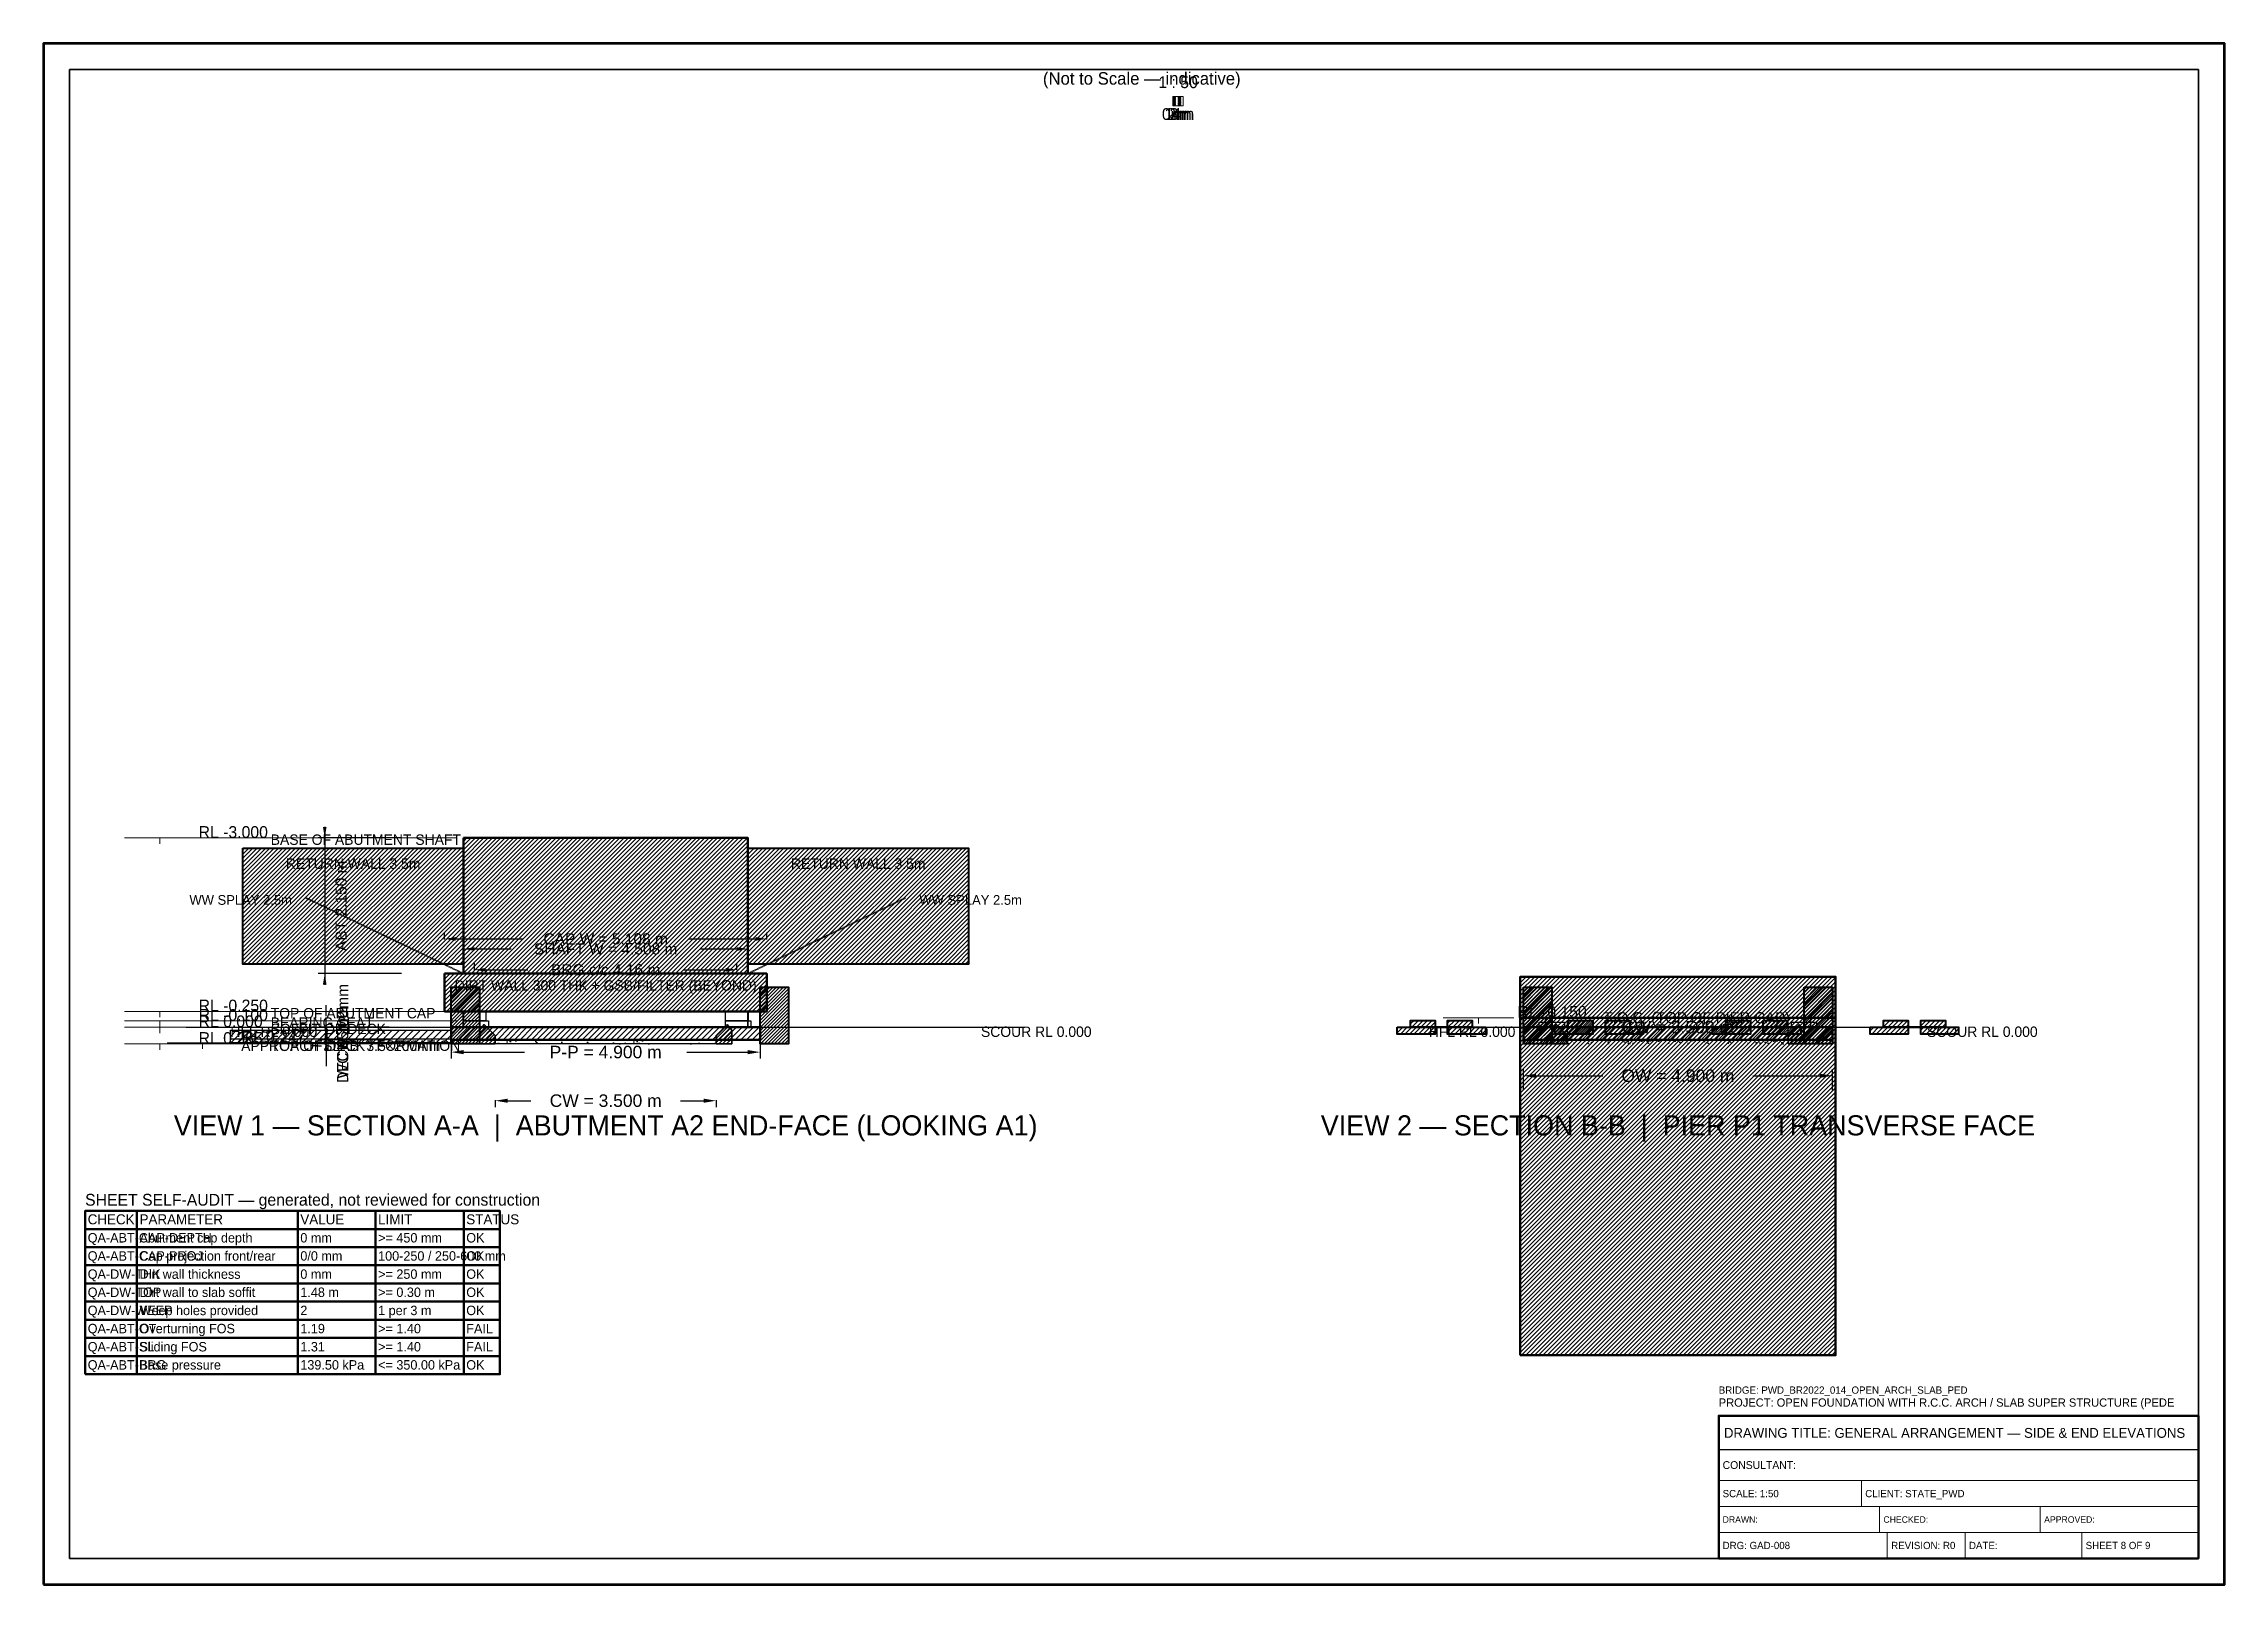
# Model space of a CAD drawing. Header units: metres. Extents: x 0 to 841, y 0 to 594.
import ezdxf
from ezdxf.enums import TextEntityAlignment as Align

# ---------------------------------------------------------------- set-up
doc = ezdxf.new("R2010")
doc.units = ezdxf.units.M
for name, pattern in [('DASHED', [0.5, 0.375, -0.125]), ('DASHED2', [0.25, 0.1875, -0.0625]), ('HIDDEN', [0.25, 0.1875, -0.0625])]:
    doc.linetypes.add(name, pattern=pattern)
for name, color, linetype, lineweight in [('BORDER-INNER', 7, 'Continuous', 35), ('BORDER-OUTER', 7, 'Continuous', 70), ('CIVIL-HFL', 5, 'DASHED', 25), ('CIVIL-ROAD', 7, 'Continuous', 25), ('CIVIL-SCOUR', 1, 'DASHED2', 18), ('DIM-LEVEL', 3, 'Continuous', 18), ('DIM-LINEAR', 3, 'Continuous', 18), ('STRUC-HATCHING', 8, 'Continuous', 18), ('STRUC-HIDDEN', 8, 'HIDDEN', 25), ('SUB-ABUT', 3, 'Continuous', 35), ('SUB-BEARING', 5, 'Continuous', 25), ('SUB-DIRT-WALL', 3, 'Continuous', 35), ('SUB-PIER', 2, 'Continuous', 35), ('SUPER-DECK', 2, 'Continuous', 50), ('SUPER-GIRDER', 1, 'Continuous', 35), ('SUPER-KERB', 7, 'Continuous', 25), ('SUPER-PARAPET', 2, 'Continuous', 35), ('SUPER-WEARING', 8, 'Continuous', 25), ('SYM-SCALE', 7, 'Continuous', 13), ('TEXT-GENERAL', 7, 'Continuous', 18), ('TEXT-HEADER', 7, 'Continuous', 25), ('TEXT-LEVEL', 5, 'Continuous', 18), ('TEXT-SPEC', 7, 'Continuous', 13), ('TEXT-TITLE', 7, 'Continuous', 25), ('TITLEBLK-BOX', 7, 'Continuous', 50), ('TITLEBLK-TEXT', 7, 'Continuous', 18)]:
    doc.layers.add(name, color=color, linetype=linetype, lineweight=lineweight)
doc.styles.add('BRIDGE_STD', font='Arial.ttf')
doc.dimstyles.new('pmb100', dxfattribs={"dimtxt": 2.5, "dimasz": 0.9375, "dimexe": 2.5, "dimexo": 2.5, "dimtad": 0, "dimtih": 1, "dimdec": 0, "dimtxsty": 'BRIDGE_STD', "dimcen": 2.5, "dimazin": 3, "dimtfac": 1, "dimtmove": 0, "dimatfit": 3})

msp = doc.modelspace()

# ---------------------------------------------------------------- hatches: boundary and pattern name
at = {"layer": 'STRUC-HATCHING'}
h = msp.add_hatch(dxfattribs=at)
h.set_pattern_fill('ANSI31', scale=0.364874)
h.paths.add_polyline_path([(161.92, 287.77), (271.58, 287.77), (271.58, 235.47), (161.92, 235.47)])
h = msp.add_hatch(dxfattribs=at)
h.set_pattern_fill('ANSI31', scale=0.364874)
h.paths.add_polyline_path([(76.78, 283.88), (161.92, 283.88), (161.92, 239.12), (76.78, 239.12)])
h = msp.add_hatch(dxfattribs=at)
h.set_pattern_fill('ANSI31', scale=0.364874)
h.paths.add_polyline_path([(271.58, 283.88), (356.72, 283.88), (356.72, 239.12), (271.58, 239.12)])
h = msp.add_hatch(dxfattribs=at)
h.set_pattern_fill('ANSI31', scale=0.364874)
h.paths.add_polyline_path([(154.62, 235.47), (278.88, 235.47), (278.88, 220.88), (154.62, 220.88)])
h = msp.add_hatch(dxfattribs=at)
h.set_pattern_fill('ANSI31', scale=0.2919)
h.paths.add_polyline_path([(157.15, 230.24), (168.1, 230.24), (168.1, 208.35), (157.15, 208.35)])
h = msp.add_hatch(dxfattribs=at)
h.set_pattern_fill('ANSI31', scale=0.2919)
h.paths.add_polyline_path([(276.35, 230.24), (287.29, 230.24), (287.29, 208.35), (276.35, 208.35)])
h = msp.add_hatch(dxfattribs=at)
h.set_pattern_fill('ANSI31', scale=0.364874)
h.paths.add_polyline_path([(569.44, 234.26), (691.06, 234.26), (691.06, 218.45), (569.44, 218.45)])
h = msp.add_hatch(dxfattribs=at)
h.set_pattern_fill('ANSI31', scale=0.364874)
h.paths.add_polyline_path([(569.44, 88.31), (691.06, 88.31), (691.06, 234.26), (569.44, 234.26)])
h = msp.add_hatch(dxfattribs=at)
h.set_pattern_fill('ANSI31', scale=0.2918995)
h.paths.add_polyline_path([(570.65, 230.24), (581.6, 230.24), (581.6, 208.35), (570.65, 208.35)])
h = msp.add_hatch(dxfattribs=at)
h.set_pattern_fill('ANSI31', scale=0.2918995)
h.paths.add_polyline_path([(678.9, 230.24), (689.85, 230.24), (689.85, 208.35), (678.9, 208.35)])
h = msp.add_hatch(dxfattribs=at)
h.set_pattern_fill('ANSI31', scale=0.60812)
h.paths.add_polyline_path([(72.02, 213.64), (157.15, 213.64), (157.15, 208.78), (72.02, 208.78)])
h = msp.add_hatch(dxfattribs=at)
h.set_pattern_fill('ANSI31', scale=0.4865)
h.paths.add_polyline_path([(157.15, 214.8), (276.35, 214.8), (276.35, 209.93), (157.15, 209.93)])
h = msp.add_hatch(dxfattribs=at)
h.set_pattern_fill('ANSI31', scale=0.34055)
h.paths.add_polyline_path([(174.18, 208.35), (168.1, 208.35), (168.1, 213.7), (169.92, 215.84), (174.18, 211.56)])
h = msp.add_hatch(dxfattribs=at)
h.set_pattern_fill('ANSI31', scale=0.34055)
h.paths.add_polyline_path([(259.32, 208.35), (265.4, 208.35), (265.4, 213.7), (263.58, 215.84), (259.32, 211.56)])
h = msp.add_hatch(dxfattribs=at)
h.set_pattern_fill('ANSI31', scale=0.3892)
h.paths.add_polyline_path([(522, 214.8), (556.06, 214.8), (556.06, 212.17), (541.46, 212.17), (541.46, 217.43), (550.95, 217.43), (550.95, 214.8), (527.11, 214.8), (527.11, 217.43), (536.6, 217.43), (536.6, 212.17), (522, 212.17)])
h = msp.add_hatch(dxfattribs=at)
h.set_pattern_fill('ANSI31', scale=0.4865)
h.paths.add_polyline_path([(570.65, 214.8), (689.85, 214.8), (689.85, 209.93), (570.65, 209.93)])
h = msp.add_hatch(dxfattribs=at)
h.set_pattern_fill('ANSI31', scale=0.340549)
h.paths.add_polyline_path([(587.68, 208.35), (581.6, 208.35), (581.6, 213.7), (583.42, 215.84), (587.68, 211.56)])
h = msp.add_hatch(dxfattribs=at)
h.set_pattern_fill('ANSI31', scale=0.3892)
h.paths.add_polyline_path([(582.82, 214.8), (616.87, 214.8), (616.87, 212.17), (602.28, 212.17), (602.28, 217.43), (611.76, 217.43), (611.76, 214.8), (587.92, 214.8), (587.92, 217.43), (597.41, 217.43), (597.41, 212.17), (582.82, 212.17)])
h = msp.add_hatch(dxfattribs=at)
h.set_pattern_fill('ANSI31', scale=0.389199)
h.paths.add_polyline_path([(643.63, 214.8), (677.68, 214.8), (677.68, 212.17), (663.09, 212.17), (663.09, 217.43), (672.58, 217.43), (672.58, 214.8), (648.74, 214.8), (648.74, 217.43), (658.22, 217.43), (658.22, 212.17), (643.63, 212.17)])
h = msp.add_hatch(dxfattribs=at)
h.set_pattern_fill('ANSI31', scale=0.340549)
h.paths.add_polyline_path([(672.82, 208.35), (678.9, 208.35), (678.9, 213.7), (677.08, 215.84), (672.82, 211.56)])
h = msp.add_hatch(dxfattribs=at)
h.set_pattern_fill('ANSI31', scale=0.389199)
h.paths.add_polyline_path([(704.44, 214.8), (738.5, 214.8), (738.5, 212.17), (723.9, 212.17), (723.9, 217.43), (733.39, 217.43), (733.39, 214.8), (709.55, 214.8), (709.55, 217.43), (719.04, 217.43), (719.04, 212.17), (704.44, 212.17)])
at = {"layer": 'SUPER-WEARING'}
h = msp.add_hatch(dxfattribs=at)
h.set_pattern_fill('AR-SAND', scale=0.0973)
h.paths.add_polyline_path([(72.02, 210.36), (157.15, 210.36), (157.15, 208.78), (72.02, 208.78)])
h = msp.add_hatch(dxfattribs=at)
h.set_pattern_fill('AR-SAND', scale=0.0973)
h.paths.add_polyline_path([(174.18, 209.93), (259.32, 209.93), (259.32, 208.35), (174.18, 208.35)])
h = msp.add_hatch(dxfattribs=at)
h.set_pattern_fill('AR-SAND', scale=0.0973)
h.paths.add_polyline_path([(587.68, 209.93), (672.82, 209.93), (672.82, 208.35), (587.68, 208.35)])
at = {"layer": 'SYM-SCALE'}
h = msp.add_hatch(dxfattribs=at)
h.set_pattern_fill('SOLID')
h.paths.add_polyline_path([(435.5, 570.03), (436.5, 570.03), (436.5, 573.67), (435.5, 573.67)])
h = msp.add_hatch(dxfattribs=at)
h.set_pattern_fill('SOLID')
h.paths.add_polyline_path([(437.5, 570.03), (438.5, 570.03), (438.5, 573.67), (437.5, 573.67)])

# ---------------------------------------------------------------- linework, layer by layer
at = {"layer": 'BORDER-INNER'}
msp.add_lwpolyline([(10, 10), (831, 10), (831, 584), (10, 584), (10, 10)], dxfattribs=at)
at = {"layer": 'BORDER-OUTER'}
msp.add_lwpolyline([(0, 0), (841, 0), (841, 594), (0, 594), (0, 0)], dxfattribs=at)
at = {"layer": 'CIVIL-HFL', "color": 5, "linetype": 'DASHED'}
for p, q in [((54.99, 214.8), (378.51, 214.8)), ((534.17, 214.8), (726.33, 214.8))]:
    msp.add_line(p, q, dxfattribs=at)
at = {"layer": 'CIVIL-ROAD', "lineweight": 25}
msp.add_lwpolyline([(72.02, 213.64), (157.15, 213.64), (157.15, 208.78), (72.02, 208.78), (72.02, 213.64)], dxfattribs=at)
at = {"layer": 'CIVIL-SCOUR', "color": 1, "linetype": 'DASHED2'}
for p, q in [((54.99, 214.8), (378.51, 214.8)), ((534.17, 214.8), (726.33, 214.8))]:
    msp.add_line(p, q, dxfattribs=at)
at = {"layer": 'DIM-LEVEL'}
for p, q in [((31.13, 287.77), (58.42, 287.77)), ((44.77, 287.77), (44.77, 285.5)), ((31.13, 220.88), (58.42, 220.88)), ((44.77, 220.88), (44.77, 218.61)), ((31.13, 217.23), (58.42, 217.23)), ((31.13, 214.8), (58.42, 214.8)), ((44.77, 217.23), (44.77, 214.96)), ((44.77, 214.8), (44.77, 212.52)), ((539.74, 218.45), (567.03, 218.45)), ((553.38, 218.45), (553.38, 216.17)), ((31.13, 208.35), (58.42, 208.35)), ((44.77, 208.35), (44.77, 206.08)), ((47.67, 208.78), (74.96, 208.78)), ((61.31, 208.78), (61.31, 206.5))]:
    msp.add_line(p, q, dxfattribs=at)
at = {"layer": 'DIM-LEVEL', "color": 5}
for p, q in [((44.77, 287.77), (159.49, 287.77)), ((44.77, 220.88), (159.49, 220.88)), ((44.77, 217.23), (159.49, 217.23)), ((44.77, 214.8), (159.49, 214.8)), ((44.77, 208.35), (159.49, 208.35))]:
    msp.add_line(p, q, dxfattribs=at)
at = {"layer": 'STRUC-HIDDEN', "color": 8, "linetype": 'HIDDEN'}
msp.add_line((95.13, 214.8), (338.37, 214.8), dxfattribs=at)
at = {"layer": 'SUB-ABUT', "color": 3, "linetype": 'DASHED'}
for p, q in [((161.92, 235.47), (101.11, 264.66)), ((271.58, 235.47), (332.39, 264.66))]:
    msp.add_line(p, q, dxfattribs=at)
at = {"layer": 'SUB-ABUT', "lineweight": 50}
for points in [[(161.92, 287.77), (271.58, 287.77), (271.58, 235.47), (161.92, 235.47), (161.92, 287.77)], [(154.62, 235.47), (278.88, 235.47), (278.88, 220.88), (154.62, 220.88), (154.62, 235.47)]]:
    msp.add_lwpolyline(points, dxfattribs=at)
at = {"layer": 'SUB-ABUT', "lineweight": 40}
for points in [[(76.78, 283.88), (161.92, 283.88), (161.92, 239.12), (76.78, 239.12), (76.78, 283.88)], [(271.58, 283.88), (356.72, 283.88), (356.72, 239.12), (271.58, 239.12), (271.58, 283.88)]]:
    msp.add_lwpolyline(points, dxfattribs=at)
at = {"layer": 'SUB-ABUT', "lineweight": 30}
for points in [[(161.78, 220.88), (170.53, 220.88), (170.53, 217.23), (161.78, 217.23), (161.78, 220.88)], [(262.97, 220.88), (271.72, 220.88), (271.72, 217.23), (262.97, 217.23), (262.97, 220.88)]]:
    msp.add_lwpolyline(points, dxfattribs=at)
at = {"layer": 'SUB-BEARING', "lineweight": 30}
for points in [[(161.78, 217.23), (171.51, 217.23), (171.51, 214.8), (161.78, 214.8), (161.78, 217.23)], [(262.97, 217.23), (272.7, 217.23), (272.7, 214.8), (262.97, 214.8), (262.97, 217.23)], [(576.74, 216.81), (586.47, 216.81), (586.47, 214.8), (576.74, 214.8), (576.74, 216.81)], [(674.03, 216.81), (683.76, 216.81), (683.76, 214.8), (674.03, 214.8), (674.03, 216.81)]]:
    msp.add_lwpolyline(points, dxfattribs=at)
at = {"layer": 'SUB-DIRT-WALL', "lineweight": 35}
msp.add_lwpolyline([(161.92, 214.8), (271.58, 214.8), (271.58, 220.88), (161.92, 220.88), (161.92, 214.8)], dxfattribs=at)
at = {"layer": 'SUB-PIER', "lineweight": 50}
for points in [[(569.44, 234.26), (691.06, 234.26), (691.06, 218.45), (569.44, 218.45), (569.44, 234.26)], [(569.44, 88.31), (691.06, 88.31), (691.06, 234.26), (569.44, 234.26), (569.44, 88.31)]]:
    msp.add_lwpolyline(points, dxfattribs=at)
at = {"layer": 'SUB-PIER', "lineweight": 30}
msp.add_lwpolyline([(579.17, 218.45), (681.33, 218.45), (681.33, 214.8), (579.17, 214.8), (579.17, 218.45)], dxfattribs=at)
at = {"layer": 'SUPER-DECK', "lineweight": 50}
for points in [[(157.15, 214.8), (276.35, 214.8), (276.35, 209.93), (157.15, 209.93), (157.15, 214.8)], [(570.65, 214.8), (689.85, 214.8), (689.85, 209.93), (570.65, 209.93), (570.65, 214.8)]]:
    msp.add_lwpolyline(points, dxfattribs=at)
at = {"layer": 'SUPER-GIRDER', "lineweight": 40}
for points in [[(522, 214.8), (556.06, 214.8), (556.06, 212.17), (541.46, 212.17), (541.46, 217.43), (550.95, 217.43), (550.95, 214.8), (527.11, 214.8), (527.11, 217.43), (536.6, 217.43), (536.6, 212.17), (522, 212.17), (522, 214.8)], [(582.82, 214.8), (616.87, 214.8), (616.87, 212.17), (602.28, 212.17), (602.28, 217.43), (611.76, 217.43), (611.76, 214.8), (587.92, 214.8), (587.92, 217.43), (597.41, 217.43), (597.41, 212.17), (582.82, 212.17), (582.82, 214.8)], [(643.63, 214.8), (677.68, 214.8), (677.68, 212.17), (663.09, 212.17), (663.09, 217.43), (672.58, 217.43), (672.58, 214.8), (648.74, 214.8), (648.74, 217.43), (658.22, 217.43), (658.22, 212.17), (643.63, 212.17), (643.63, 214.8)], [(704.44, 214.8), (738.5, 214.8), (738.5, 212.17), (723.9, 212.17), (723.9, 217.43), (733.39, 217.43), (733.39, 214.8), (709.55, 214.8), (709.55, 217.43), (719.04, 217.43), (719.04, 212.17), (704.44, 212.17), (704.44, 214.8)]]:
    msp.add_lwpolyline(points, dxfattribs=at)
at = {"layer": 'SUPER-KERB', "lineweight": 35}
for points in [[(174.18, 208.35), (168.1, 208.35), (168.1, 213.7), (169.92, 215.84), (174.18, 211.56), (174.18, 208.35)], [(259.32, 208.35), (265.4, 208.35), (265.4, 213.7), (263.58, 215.84), (259.32, 211.56), (259.32, 208.35)], [(587.68, 208.35), (581.6, 208.35), (581.6, 213.7), (583.42, 215.84), (587.68, 211.56), (587.68, 208.35)], [(672.82, 208.35), (678.9, 208.35), (678.9, 213.7), (677.08, 215.84), (672.82, 211.56), (672.82, 208.35)]]:
    msp.add_lwpolyline(points, dxfattribs=at)
at = {"layer": 'SUPER-PARAPET', "lineweight": 40}
for points in [[(157.15, 230.24), (168.1, 230.24), (168.1, 208.35), (157.15, 208.35), (157.15, 230.24)], [(276.35, 230.24), (287.29, 230.24), (287.29, 208.35), (276.35, 208.35), (276.35, 230.24)], [(570.65, 230.24), (581.6, 230.24), (581.6, 208.35), (570.65, 208.35), (570.65, 230.24)], [(678.9, 230.24), (689.85, 230.24), (689.85, 208.35), (678.9, 208.35), (678.9, 230.24)]]:
    msp.add_lwpolyline(points, dxfattribs=at)
at = {"layer": 'SUPER-WEARING'}
for points in [[(72.02, 210.36), (157.15, 210.36), (157.15, 208.78), (72.02, 208.78), (72.02, 210.36)], [(174.18, 209.93), (259.32, 209.93), (259.32, 208.35), (174.18, 208.35), (174.18, 209.93)]]:
    msp.add_lwpolyline(points, dxfattribs=at)
at = {"layer": 'SYM-SCALE'}
msp.add_lwpolyline([(435.5, 570.03), (439.5, 570.03), (439.5, 573.67), (435.5, 573.67), (435.5, 570.03)], dxfattribs=at)
at = {"layer": 'TITLEBLK-BOX'}
for points in [[(16, 137), (36, 137), (36, 144), (16, 144), (16, 137)], [(36, 137), (98, 137), (98, 144), (36, 144), (36, 137)], [(98, 137), (128, 137), (128, 144), (98, 144), (98, 137)], [(128, 137), (162, 137), (162, 144), (128, 144), (128, 137)], [(162, 137), (176, 137), (176, 144), (162, 144), (162, 137)], [(16, 130), (36, 130), (36, 137), (16, 137), (16, 130)], [(36, 130), (98, 130), (98, 137), (36, 137), (36, 130)], [(98, 130), (128, 130), (128, 137), (98, 137), (98, 130)], [(128, 130), (162, 130), (162, 137), (128, 137), (128, 130)], [(162, 130), (176, 130), (176, 137), (162, 137), (162, 130)], [(16, 123), (36, 123), (36, 130), (16, 130), (16, 123)], [(36, 123), (98, 123), (98, 130), (36, 130), (36, 123)], [(98, 123), (128, 123), (128, 130), (98, 130), (98, 123)], [(128, 123), (162, 123), (162, 130), (128, 130), (128, 123)], [(162, 123), (176, 123), (176, 130), (162, 130), (162, 123)], [(16, 116), (36, 116), (36, 123), (16, 123), (16, 116)], [(36, 116), (98, 116), (98, 123), (36, 123), (36, 116)], [(98, 116), (128, 116), (128, 123), (98, 123), (98, 116)], [(128, 116), (162, 116), (162, 123), (128, 123), (128, 116)], [(162, 116), (176, 116), (176, 123), (162, 123), (162, 116)], [(16, 109), (36, 109), (36, 116), (16, 116), (16, 109)], [(36, 109), (98, 109), (98, 116), (36, 116), (36, 109)], [(98, 109), (128, 109), (128, 116), (98, 116), (98, 109)], [(128, 109), (162, 109), (162, 116), (128, 116), (128, 109)], [(162, 109), (176, 109), (176, 116), (162, 116), (162, 109)], [(16, 102), (36, 102), (36, 109), (16, 109), (16, 102)], [(16, 95), (36, 95), (36, 102), (16, 102), (16, 95)], [(36, 102), (98, 102), (98, 109), (36, 109), (36, 102)], [(36, 95), (98, 95), (98, 102), (36, 102), (36, 95)], [(98, 102), (128, 102), (128, 109), (98, 109), (98, 102)], [(98, 95), (128, 95), (128, 102), (98, 102), (98, 95)], [(128, 102), (162, 102), (162, 109), (128, 109), (128, 102)], [(128, 95), (162, 95), (162, 102), (128, 102), (128, 95)], [(162, 102), (176, 102), (176, 109), (162, 109), (162, 102)], [(162, 95), (176, 95), (176, 102), (162, 102), (162, 95)], [(16, 88), (36, 88), (36, 95), (16, 95), (16, 88)], [(36, 88), (98, 88), (98, 95), (36, 95), (36, 88)], [(98, 88), (128, 88), (128, 95), (98, 95), (98, 88)], [(128, 88), (162, 88), (162, 95), (128, 95), (128, 88)], [(162, 88), (176, 88), (176, 95), (162, 95), (162, 88)], [(16, 81), (36, 81), (36, 88), (16, 88), (16, 81)], [(36, 81), (98, 81), (98, 88), (36, 88), (36, 81)], [(98, 81), (128, 81), (128, 88), (98, 88), (98, 81)], [(128, 81), (162, 81), (162, 88), (128, 88), (128, 81)], [(162, 81), (176, 81), (176, 88), (162, 88), (162, 81)]]:
    msp.add_lwpolyline(points, dxfattribs=at)
at = {"layer": 'TITLEBLK-BOX', "lineweight": 50}
msp.add_lwpolyline([(646, 10), (831, 10), (831, 65), (646, 65), (646, 10)], dxfattribs=at)
at = {"layer": 'TITLEBLK-BOX', "lineweight": 30}
msp.add_lwpolyline([(646, 52), (831, 52), (831, 65), (646, 65), (646, 52)], dxfattribs=at)
at = {"layer": 'TITLEBLK-BOX', "lineweight": 18}
for points in [[(646, 40), (831, 40), (831, 52), (646, 52), (646, 40)], [(646, 30), (701, 30), (701, 40), (646, 40), (646, 30)], [(701, 30), (831, 30), (831, 40), (701, 40), (701, 30)], [(646, 20), (708, 20), (708, 30), (646, 30), (646, 20)], [(708, 20), (770, 20), (770, 30), (708, 30), (708, 20)], [(770, 20), (831, 20), (831, 30), (770, 30), (770, 20)], [(646, 10), (711, 10), (711, 20), (646, 20), (646, 10)], [(711, 10), (741, 10), (741, 20), (711, 20), (711, 10)], [(741, 10), (786, 10), (786, 20), (741, 20), (741, 10)], [(786, 10), (831, 10), (831, 20), (786, 20), (786, 10)]]:
    msp.add_lwpolyline(points, dxfattribs=at)

# ---------------------------------------------------------------- texts
at = {"layer": 'CIVIL-HFL', "color": 5}
for p in [(72.02, 211.05), (534.17, 211.05)]:
    msp.add_text('HFL RL 0.000', height=4.0136, dxfattribs=at).set_placement(p)
at = {"layer": 'CIVIL-SCOUR', "color": 1}
for p in [(361.48, 211.05), (726.33, 211.05)]:
    msp.add_text('SCOUR RL 0.000', height=4.0136, dxfattribs=at).set_placement(p)
at = {"layer": 'TEXT-GENERAL'}
for s, height, p in [('1 : 50', 4.549, (437.5, 576.85)), ('0m', 4.549, (435.5, 564.57)), ('1m', 4.549, (436.5, 564.57)), ('2m', 4.549, (437.5, 564.57)), ('3m', 4.549, (438.5, 564.57)), ('4m', 4.549, (439.5, 564.57)), ('APPROACH SLAB  3.5×200mm', 4.0136, (114.59, 205.62))]:
    msp.add_text(s, height=height, dxfattribs=at).set_placement(p, align=Align.CENTER)
at = {"layer": 'TEXT-GENERAL', "color": 3}
for p in [(119.35, 275.85), (314.15, 275.85)]:
    msp.add_text('RETURN WALL 3.5m', height=4.0136, dxfattribs=at).set_placement(p, align=Align.CENTER)
at = {"layer": 'TEXT-HEADER'}
for s, height, p in [('T.O.C. (TOP OF PIER CAP)', 4.2812, (601.55, 216.31)), ('SHEET SELF-AUDIT — generated, not reviewed for construction', 4.5488, (16, 146)), ('CHECK', 3.866, (17, 138.8)), ('PARAMETER', 3.866, (37, 138.8)), ('VALUE', 3.866, (99, 138.8)), ('LIMIT', 3.866, (129, 138.8)), ('STATUS', 3.866, (163, 138.8))]:
    msp.add_text(s, height=height, dxfattribs=at).set_placement(p)
for s, p in [('VIEW 1 — SECTION A-A  |  ABUTMENT A2 END-FACE (LOOKING A1)', (216.75, 173.08)), ('VIEW 2 — SECTION B-B  |  PIER P1 TRANSVERSE FACE', (630.25, 173.08))]:
    msp.add_text(s, height=7.7597, dxfattribs=at).set_placement(p, align=Align.CENTER)
at = {"layer": 'TEXT-LEVEL'}
for s, height, p in [('RL -3.000', 4.549, (59.78, 287.77)), ('BASE OF ABUTMENT SHAFT', 4.0136, (87.58, 285.1)), ('RL -0.250', 4.549, (59.78, 220.88)), ('RL -0.100', 4.549, (59.78, 217.23)), ('RL 0.000', 4.549, (59.78, 214.8)), ('TOP OF ABUTMENT CAP', 4.0136, (87.58, 218.2)), ('RL -0.150', 4.549, (568.39, 218.45)), ('RL 0.265', 4.549, (59.78, 208.35)), ('RL 0.247', 4.549, (76.32, 208.78)), ('SOFFIT OF DECK', 4.0136, (87.58, 212.12)), ('BEARING SEAT', 4.0136, (87.58, 214.56)), ('TOP OF DECK / FORMATION', 4.0136, (87.58, 205.68))]:
    msp.add_text(s, height=height, dxfattribs=at).set_placement(p)
at = {"layer": 'TEXT-SPEC', "color": 8}
msp.add_text('(Not to Scale — indicative)', height=4.8163, dxfattribs=at).set_placement((423.5, 578.18), align=Align.CENTER)
at = {"layer": 'TEXT-SPEC', "color": 3}
msp.add_text('WW SPLAY 2.5m', height=3.746, dxfattribs=at).set_placement((95.76, 261.99), align=Align.RIGHT)
for s, height, p in [('WW SPLAY 2.5m', 3.746, (337.74, 261.99)), ('QA-ABT-CAP-DEPTH', 3.639, (17, 131.8)), ('Abutment cap depth', 3.639, (37, 131.8)), ('0 mm', 3.639, (99, 131.8)), ('>= 450 mm', 3.639, (129, 131.8)), ('OK', 3.639, (163, 131.8)), ('QA-ABT-CAP-PROJ', 3.639, (17, 124.8)), ('Cap projection front/rear', 3.639, (37, 124.8)), ('0/0 mm', 3.639, (99, 124.8)), ('100-250 / 250-600 mm', 3.639, (129, 124.8)), ('OK', 3.639, (163, 124.8)), ('QA-DW-THK', 3.639, (17, 117.8)), ('Dirt wall thickness', 3.639, (37, 117.8)), ('0 mm', 3.639, (99, 117.8)), ('>= 250 mm', 3.639, (129, 117.8)), ('OK', 3.639, (163, 117.8)), ('QA-DW-TOP', 3.639, (17, 110.8)), ('Dirt wall to slab soffit', 3.639, (37, 110.8)), ('1.48 m', 3.639, (99, 110.8)), ('>= 0.30 m', 3.639, (129, 110.8)), ('OK', 3.639, (163, 110.8)), ('QA-DW-WEEP', 3.639, (17, 103.8)), ('Weep holes provided', 3.639, (37, 103.8)), ('2', 3.64, (99, 103.8)), ('1 per 3 m', 3.639, (129, 103.8)), ('OK', 3.639, (163, 103.8)), ('QA-ABT-BRG', 3.639, (17, 82.8)), ('Base pressure', 3.639, (37, 82.8)), ('139.50 kPa', 3.639, (99, 82.8)), ('<= 350.00 kPa', 3.639, (129, 82.8)), ('OK', 3.639, (163, 82.8))]:
    msp.add_text(s, height=height, dxfattribs=at).set_placement(p)
msp.add_text('DIRT WALL 300 THK + GSB/FILTER (BEYOND)', height=4.0136, dxfattribs=at).set_placement((216.75, 228.91), align=Align.CENTER)
at = {"layer": 'TEXT-SPEC', "color": 1}
for s, p in [('QA-ABT-OT', (17, 96.8)), ('QA-ABT-SL', (17, 89.8)), ('Sliding FOS', (37, 89.8)), ('Overturning FOS', (37, 96.8)), ('1.19', (99, 96.8)), ('1.31', (99, 89.8)), ('>= 1.40', (129, 96.8)), ('>= 1.40', (129, 89.8)), ('FAIL', (163, 96.8)), ('FAIL', (163, 89.8))]:
    msp.add_text(s, height=3.639, dxfattribs=at).set_placement(p)
at = {"layer": 'TEXT-TITLE'}
for s, height, p in [('PROJECT: OPEN FOUNDATION WITH R.C.C. ARCH / SLAB SUPER STRUCTURE (PEDE', 3.2, (646, 68.5)), ('DRAWING TITLE: GENERAL ARRANGEMENT — SIDE & END ELEVATIONS', 3.8, (648, 56.5))]:
    msp.add_text(s, height=height, dxfattribs=at).set_placement(p)
at = {"layer": 'TITLEBLK-TEXT'}
for s, height, p in [('BRIDGE: PWD_BR2022_014_OPEN_ARCH_SLAB_PED', 2.8, (646, 73.5)), ('CONSULTANT: ', 3, (647.5, 44.5)), ('SCALE: 1:50', 2.8, (647.5, 33.6)), ('CLIENT: STATE_PWD', 2.8, (702.5, 33.6)), ('DRAWN: ', 2.5, (647.5, 23.75)), ('CHECKED: ', 2.5, (709.5, 23.75)), ('APPROVED: ', 2.5, (771.5, 23.75)), ('DRG: GAD-008', 2.8, (647.5, 13.6)), ('REVISION: R0', 2.8, (712.5, 13.6)), ('DATE: ', 2.8, (742.5, 13.6)), ('SHEET 8 OF 9', 2.8, (787.5, 13.6))]:
    msp.add_text(s, height=height, dxfattribs=at).set_placement(p)

# ---------------------------------------------------------------- dimensions: what is measured, and where the dimension line sits
at = {"layer": 'DIM-LINEAR'}
for base, p1, p2, text in [((108.41, 287.77), (140.52, 287.77), (140.52, 235.47), 'ABT 2.150 m'), ((108.99, 214.8), (135.75, 214.8), (135.75, 209.93), 'DECK 200mm'), ((108.99, 209.93), (135.75, 209.93), (135.75, 208.35), 'WC 65mm')]:
    msp.add_linear_dim(base=base, p1=p1, p2=p2, angle=90, text=text, dimstyle='pmb100', override={"dimtxt": 4.281192, "dimasz": 4.281192, "dimgap": 1.712477, "dimclrt": 3}, dxfattribs=at).render()
for base, p1, p2, text, override in [((161.92, 244.96), (161.92, 277.07), (271.58, 277.07), 'SHAFT W = 4.508 m', {"dimtxt": 4.281192, "dimasz": 4.281192, "dimgap": 1.712477, "dimclrt": 3}), ((154.62, 248.85), (154.62, 246.18), (278.88, 246.18), 'CAP W = 5.108 m', {"dimtxt": 4.281192, "dimasz": 4.281192, "dimgap": 1.712477, "dimclrt": 3}), ((166.15, 236.93), (166.15, 234.26), (267.35, 234.26), 'BRG c/c 4.16 m', {"dimtxt": 4.281192, "dimasz": 4.281192, "dimgap": 1.712477, "dimclrt": 3}), ((587.68, 214.8), (587.68, 206.77), (672.82, 206.77), 'CW = 3.500 m', {"dimtxt": 4.816341, "dimasz": 4.816341, "dimgap": 1.926537, "dimclrt": 3}), ((157.15, 205.19), (157.15, 210.54), (276.35, 210.54), 'P-P = 4.900 m', {"dimtxt": 4.816341, "dimasz": 4.816341, "dimgap": 1.926537, "dimclrt": 3}), ((570.65, 196.07), (570.65, 188.04), (689.85, 188.04), 'OW = 4.900 m', {"dimtxt": 4.816341, "dimasz": 4.816341, "dimgap": 1.926537, "dimclrt": 3}), ((174.18, 186.46), (174.18, 189.14), (259.32, 189.14), 'CW = 3.500 m', {"dimtxt": 4.816341, "dimasz": 4.816341, "dimgap": 1.926537, "dimclrt": 3})]:
    msp.add_linear_dim(base=base, p1=p1, p2=p2, text=text, dimstyle='pmb100', override=override, dxfattribs=at).render()

doc.saveas('drawing.dxf')
